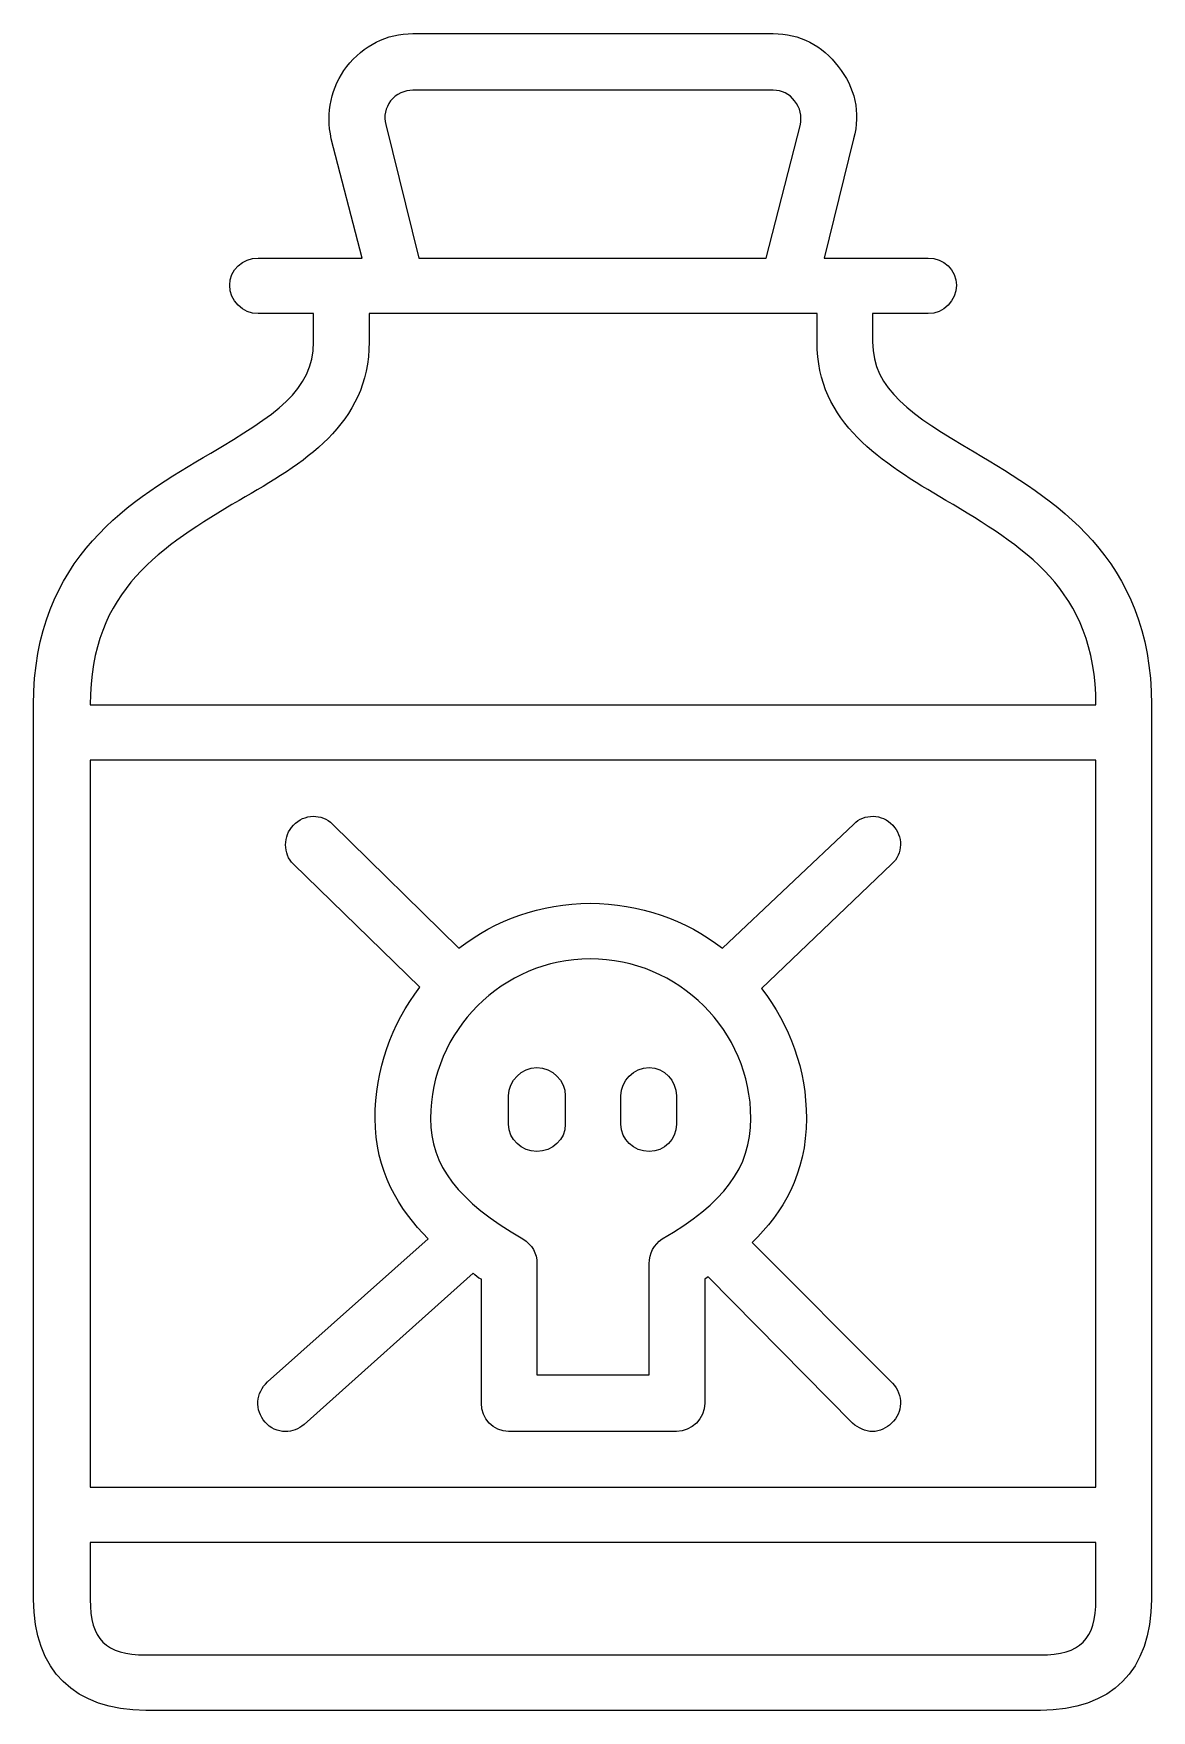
# Model space of a CAD drawing. Header units: centimetres. Extents: x -7 to 7, y -10.5 to 10.5.
import ezdxf

# ---------------------------------------------------------------- set-up
doc = ezdxf.new("R2010")
doc.units = ezdxf.units.CM
doc.header["$MEASUREMENT"] = 0
doc.layers.add('Layer 1', color=7, linetype='Continuous')

msp = doc.modelspace()

# ---------------------------------------------------------------- linework, layer by layer
at = {"layer": 'Layer 1'}
for points, knots in [([(4.76585, 5.24543), (3.98393, 5.70271), (3.49683, 6.02754), (3.49683, 6.61772), (3.49683, 6.61772), (3.49683, 6.61772), (3.49683, 6.97173), (3.49683, 6.97173), (3.49683, 6.97173), (3.49683, 6.97173), (4.19048, 6.97173), (4.19048, 6.97173), (4.19048, 6.97173), (4.3822, 6.97173), (4.54452, 7.13403), (4.54452, 7.32595), (4.54452, 7.32595), (4.54452, 7.51767), (4.3822, 7.66517), (4.19048, 7.66517), (4.19048, 7.66517), (4.19048, 7.66517), (2.89204, 7.66518), (2.89204, 7.66518), (2.89204, 7.66518), (2.89204, 7.66518), (3.26087, 9.15555), (3.26087, 9.15555), (3.26087, 9.15555), (3.34935, 9.48017), (3.27548, 9.80476), (3.06894, 10.05553), (3.06894, 10.05553), (2.87722, 10.32109), (2.58206, 10.46878), (2.25746, 10.46878), (2.25746, 10.46878), (2.25746, 10.46878), (-2.24286, 10.46878), (-2.24286, 10.46878), (-2.24286, 10.46878), (-2.56748, 10.46878), (-2.86243, 10.32109), (-3.06897, 10.0555), (-3.06897, 10.0555), (-3.2609, 9.80473), (-3.33474, 9.48014), (-3.2609, 9.15552), (-3.2609, 9.15552), (-3.2609, 9.15552), (-2.87725, 7.66515), (-2.87725, 7.66515), (-2.87725, 7.66515), (-2.87725, 7.66515), (-4.17569, 7.66515), (-4.17569, 7.66515), (-4.17569, 7.66515), (-4.36741, 7.66515), (-4.52991, 7.51764), (-4.52991, 7.32593), (-4.52991, 7.32593), (-4.52991, 7.134), (-4.3674, 6.97171), (-4.17569, 6.97171), (-4.17569, 6.97171), (-4.17569, 6.97171), (-3.48225, 6.9717), (-3.48225, 6.9717), (-3.48225, 6.9717), (-3.48225, 6.9717), (-3.48225, 6.61769), (-3.48225, 6.61769), (-3.48225, 6.61769), (-3.48225, 6.01269), (-3.96914, 5.70268), (-4.76588, 5.23059), (-4.76588, 5.23059), (-5.75452, 4.65525), (-6.97909, 3.9322), (-6.97909, 2.08779), (-6.97909, 2.08779), (-6.97909, 2.08779), (-6.97909, -9.08189), (-6.97909, -9.08189), (-6.97909, -9.08189), (-6.97909, -9.96727), (-6.46276, -10.46878), (-5.57738, -10.46878), (-5.57738, -10.46878), (-5.57738, -10.46878), (5.59219, -10.46878), (5.59219, -10.46878), (5.59219, -10.46878), (6.47757, -10.46878), (6.97908, -9.96726), (6.97908, -9.08189), (6.97908, -9.08189), (6.97908, -9.08189), (6.97909, 2.08779), (6.97909, 2.08779), (6.97909, 2.08779), (6.97909, 3.9322), (5.75452, 4.65525), (4.76585, 5.24543)], [0, 0, 0, 0, 0.03703704, 0.03703704, 0.03703704, 0.03703704, 0.07407407, 0.07407407, 0.07407407, 0.07407407, 0.11111111, 0.11111111, 0.11111111, 0.11111111, 0.14814815, 0.14814815, 0.14814815, 0.14814815, 0.18518519, 0.18518519, 0.18518519, 0.18518519, 0.22222222, 0.22222222, 0.22222222, 0.22222222, 0.25925926, 0.25925926, 0.25925926, 0.25925926, 0.2962963, 0.2962963, 0.2962963, 0.2962963, 0.33333333, 0.33333333, 0.33333333, 0.33333333, 0.37037037, 0.37037037, 0.37037037, 0.37037037, 0.40740741, 0.40740741, 0.40740741, 0.40740741, 0.44444444, 0.44444444, 0.44444444, 0.44444444, 0.48148148, 0.48148148, 0.48148148, 0.48148148, 0.51851852, 0.51851852, 0.51851852, 0.51851852, 0.55555556, 0.55555556, 0.55555556, 0.55555556, 0.59259259, 0.59259259, 0.59259259, 0.59259259, 0.62962963, 0.62962963, 0.62962963, 0.62962963, 0.66666667, 0.66666667, 0.66666667, 0.66666667, 0.7037037, 0.7037037, 0.7037037, 0.7037037, 0.74074074, 0.74074074, 0.74074074, 0.74074074, 0.77777778, 0.77777778, 0.77777778, 0.77777778, 0.81481481, 0.81481481, 0.81481481, 0.81481481, 0.85185185, 0.85185185, 0.85185185, 0.85185185, 0.88888889, 0.88888889, 0.88888889, 0.88888889, 0.92592593, 0.92592593, 0.92592593, 0.92592593, 1, 1, 1, 1]), ([(-2.58227, 9.33266), (-2.61169, 9.43593), (-2.58227, 9.53919), (-2.52303, 9.62762), (-2.52303, 9.62762), (-2.4494, 9.71628), (-2.3461, 9.76052), (-2.24286, 9.76052), (-2.24286, 9.76052), (-2.24286, 9.76052), (2.25746, 9.76052), (2.25746, 9.76052), (2.25746, 9.76052), (2.36091, 9.76052), (2.46418, 9.71628), (2.52302, 9.62762), (2.52302, 9.62762), (2.59687, 9.53917), (2.61171, 9.4359), (2.59687, 9.33266), (2.59687, 9.33266), (2.59687, 9.33266), (2.16901, 7.66518), (2.16901, 7.66518), (2.16901, 7.66518), (2.16901, 7.66518), (-2.16901, 7.66518), (-2.16901, 7.66518), (-2.16901, 7.66518), (-2.16901, 7.66518), (-2.58227, 9.33266), (-2.58227, 9.33266)], [0, 0, 0, 0, 0.11111111, 0.11111111, 0.11111111, 0.11111111, 0.22222222, 0.22222222, 0.22222222, 0.22222222, 0.33333333, 0.33333333, 0.33333333, 0.33333333, 0.44444444, 0.44444444, 0.44444444, 0.44444444, 0.55555556, 0.55555556, 0.55555556, 0.55555556, 0.66666667, 0.66666667, 0.66666667, 0.66666667, 0.77777778, 0.77777778, 0.77777778, 0.77777778, 1, 1, 1, 1]), ([(-4.41183, 4.64043), (-3.61493, 5.09795), (-2.78877, 5.58483), (-2.78877, 6.61771), (-2.78877, 6.61771), (-2.78877, 6.61771), (-2.78877, 6.97172), (-2.78877, 6.97172), (-2.78877, 6.97172), (-2.78877, 6.97172), (-2.43458, 6.97173), (-2.43458, 6.97173), (-2.43458, 6.97173), (-2.43458, 6.97173), (2.44939, 6.97173), (2.44939, 6.97173), (2.44939, 6.97173), (2.44939, 6.97173), (2.80341, 6.97173), (2.80341, 6.97173), (2.80341, 6.97173), (2.80341, 6.97173), (2.80341, 6.61772), (2.80341, 6.61772), (2.80341, 6.61772), (2.80341, 5.59947), (3.61494, 5.11253), (4.41184, 4.64044), (4.41184, 4.64044), (5.37088, 4.06508), (6.28565, 3.53374), (6.28565, 2.08779), (6.28565, 2.08779), (6.28565, 2.08779), (-6.27103, 2.08779), (-6.27103, 2.08779), (-6.27103, 2.08779), (-6.27103, 3.53374), (-5.37087, 4.06507), (-4.41183, 4.64043)], [0, 0, 0, 0, 0.09090909, 0.09090909, 0.09090909, 0.09090909, 0.18181818, 0.18181818, 0.18181818, 0.18181818, 0.27272727, 0.27272727, 0.27272727, 0.27272727, 0.36363636, 0.36363636, 0.36363636, 0.36363636, 0.45454545, 0.45454545, 0.45454545, 0.45454545, 0.54545455, 0.54545455, 0.54545455, 0.54545455, 0.63636364, 0.63636364, 0.63636364, 0.63636364, 0.72727273, 0.72727273, 0.72727273, 0.72727273, 0.81818182, 0.81818182, 0.81818182, 0.81818182, 1, 1, 1, 1]), ([(6.28564, 1.39434), (6.28564, 1.39434), (6.28564, -7.68021), (6.28564, -7.68021), (6.28564, -7.68021), (6.28564, -7.68021), (-6.27103, -7.68021), (-6.27103, -7.68021), (-6.27103, -7.68021), (-6.27103, -7.68021), (-6.27103, 1.39434), (-6.27103, 1.39434), (-6.27103, 1.39434), (-6.27103, 1.39434), (6.28564, 1.39434), (6.28564, 1.39434)], [0, 0, 0, 0, 0.2, 0.2, 0.2, 0.2, 0.4, 0.4, 0.4, 0.4, 0.6, 0.6, 0.6, 0.6, 1, 1, 1, 1]), ([(-4.08722, -6.86849), (-4.02819, -6.94212), (-3.92492, -6.98655), (-3.83626, -6.98655), (-3.83626, -6.98655), (-3.74781, -6.98655), (-3.67396, -6.95694), (-3.6003, -6.8981), (-3.6003, -6.8981), (-3.6003, -6.8981), (-1.49038, -5.00927), (-1.49038, -5.00927), (-1.49038, -5.00927), (-1.46075, -5.03888), (-1.43135, -5.06851), (-1.38711, -5.08333), (-1.38711, -5.08333), (-1.38711, -5.08333), (-1.38711, -6.63233), (-1.38711, -6.63233), (-1.38711, -6.63233), (-1.38711, -6.82447), (-1.23942, -6.98655), (-1.0477, -6.98655), (-1.0477, -6.98655), (-1.0477, -6.98655), (1.04766, -6.98655), (1.04766, -6.98655), (1.04766, -6.98655), (1.23938, -6.98655), (1.40167, -6.82447), (1.40167, -6.63233), (1.40167, -6.63233), (1.40167, -6.63233), (1.40167, -5.08333), (1.40167, -5.08333), (1.40167, -5.08333), (1.40167, -5.08333), (1.44591, -5.05372), (1.44591, -5.05372), (1.44591, -5.05372), (1.44591, -5.05372), (3.24606, -6.88329), (3.24606, -6.88329), (3.24606, -6.88329), (3.31991, -6.94213), (3.40836, -6.98653), (3.49683, -6.98653), (3.49683, -6.98653), (3.58549, -6.98653), (3.67394, -6.94211), (3.733, -6.88329), (3.733, -6.88329), (3.88069, -6.75042), (3.88069, -6.52904), (3.74782, -6.38177), (3.74782, -6.38177), (3.74782, -6.38177), (1.99191, -4.62584), (1.99191, -4.62584), (1.99191, -4.62584), (2.37556, -4.2568), (2.67073, -3.77007), (2.67073, -3.07641), (2.67073, -3.07641), (2.67073, -2.47155), (2.4642, -1.91079), (2.11, -1.45348), (2.11, -1.45348), (2.11, -1.45348), (3.73303, 0.09592), (3.73303, 0.09592), (3.73303, 0.09592), (3.88072, 0.22861), (3.88072, 0.44996), (3.74785, 0.58283), (3.74785, 0.58283), (3.61498, 0.73034), (3.3936, 0.73034), (3.26094, 0.59765), (3.26094, 0.59765), (3.26094, 0.59765), (1.62312, -0.95175), (1.62312, -0.95175), (1.62312, -0.95175), (1.16581, -0.59753), (0.59024, -0.39099), (-0.02936, -0.39099), (-0.02936, -0.39099), (-0.64915, -0.39099), (-1.2099, -0.59755), (-1.66721, -0.95175), (-1.66721, -0.95175), (-1.66721, -0.95175), (-3.24601, 0.59765), (-3.24601, 0.59765), (-3.24601, 0.59765), (-3.37888, 0.73034), (-3.60023, 0.73034), (-3.73292, 0.58283), (-3.73292, 0.58283), (-3.86579, 0.44996), (-3.86579, 0.22861), (-3.73292, 0.09592), (-3.73292, 0.09592), (-3.73292, 0.09592), (-2.15412, -1.43866), (-2.15412, -1.43866), (-2.15412, -1.43866), (-2.50834, -1.89594), (-2.71485, -2.47151), (-2.71485, -3.07638), (-2.71485, -3.07638), (-2.71485, -3.72559), (-2.41968, -4.21271), (-2.05083, -4.58136), (-2.05083, -4.58136), (-2.05083, -4.58136), (-4.05751, -6.3669), (-4.05751, -6.3669), (-4.05751, -6.3669), (-4.2053, -6.49982), (-4.21991, -6.72077), (-4.08722, -6.86849)], [0, 0, 0, 0, 0.03125, 0.03125, 0.03125, 0.03125, 0.0625, 0.0625, 0.0625, 0.0625, 0.09375, 0.09375, 0.09375, 0.09375, 0.125, 0.125, 0.125, 0.125, 0.15625, 0.15625, 0.15625, 0.15625, 0.1875, 0.1875, 0.1875, 0.1875, 0.21875, 0.21875, 0.21875, 0.21875, 0.25, 0.25, 0.25, 0.25, 0.28125, 0.28125, 0.28125, 0.28125, 0.3125, 0.3125, 0.3125, 0.3125, 0.34375, 0.34375, 0.34375, 0.34375, 0.375, 0.375, 0.375, 0.375, 0.40625, 0.40625, 0.40625, 0.40625, 0.4375, 0.4375, 0.4375, 0.4375, 0.46875, 0.46875, 0.46875, 0.46875, 0.5, 0.5, 0.5, 0.5, 0.53125, 0.53125, 0.53125, 0.53125, 0.5625, 0.5625, 0.5625, 0.5625, 0.59375, 0.59375, 0.59375, 0.59375, 0.625, 0.625, 0.625, 0.625, 0.65625, 0.65625, 0.65625, 0.65625, 0.6875, 0.6875, 0.6875, 0.6875, 0.71875, 0.71875, 0.71875, 0.71875, 0.75, 0.75, 0.75, 0.75, 0.78125, 0.78125, 0.78125, 0.78125, 0.8125, 0.8125, 0.8125, 0.8125, 0.84375, 0.84375, 0.84375, 0.84375, 0.875, 0.875, 0.875, 0.875, 0.90625, 0.90625, 0.90625, 0.90625, 0.9375, 0.9375, 0.9375, 0.9375, 1, 1, 1, 1]), ([(1.97709, -3.0764), (1.97709, -3.696), (1.63787, -4.13868), (0.87058, -4.58138), (0.87058, -4.58138), (0.76731, -4.65544), (0.70826, -4.7587), (0.70826, -4.89118), (0.70826, -4.89118), (0.70826, -4.89118), (0.70826, -6.2785), (0.70826, -6.2785), (0.70826, -6.2785), (0.70826, -6.2785), (-0.69346, -6.2785), (-0.69346, -6.2785), (-0.69346, -6.2785), (-0.69346, -6.2785), (-0.69346, -4.89118), (-0.69346, -4.89118), (-0.69346, -4.89118), (-0.69346, -4.7587), (-0.75249, -4.65544), (-0.87057, -4.58138), (-0.87057, -4.58138), (-1.6821, -4.10947), (-2.02151, -3.66679), (-2.02151, -3.0764), (-2.02151, -3.0764), (-2.02151, -1.98462), (-1.12134, -1.08443), (-0.02944, -1.08443), (-0.02944, -1.08443), (1.07708, -1.08443), (1.97709, -1.98465), (1.97709, -3.0764)], [0, 0, 0, 0, 0.1, 0.1, 0.1, 0.1, 0.2, 0.2, 0.2, 0.2, 0.3, 0.3, 0.3, 0.3, 0.4, 0.4, 0.4, 0.4, 0.5, 0.5, 0.5, 0.5, 0.6, 0.6, 0.6, 0.6, 0.7, 0.7, 0.7, 0.7, 0.8, 0.8, 0.8, 0.8, 1, 1, 1, 1]), ([(-0.69346, -3.4895), (-0.50174, -3.4895), (-0.33942, -3.34221), (-0.33942, -3.15007), (-0.33942, -3.15007), (-0.33942, -3.15007), (-0.33942, -2.79627), (-0.33942, -2.79627), (-0.33942, -2.79627), (-0.33942, -2.60426), (-0.50174, -2.44194), (-0.69346, -2.44194), (-0.69346, -2.44194), (-0.88539, -2.44194), (-1.04771, -2.60426), (-1.04771, -2.79627), (-1.04771, -2.79627), (-1.04771, -2.79627), (-1.04771, -3.15007), (-1.04771, -3.15007), (-1.04771, -3.15007), (-1.04768, -3.34218), (-0.88539, -3.4895), (-0.69346, -3.4895)], [0, 0, 0, 0, 0.14285714, 0.14285714, 0.14285714, 0.14285714, 0.28571429, 0.28571429, 0.28571429, 0.28571429, 0.42857143, 0.42857143, 0.42857143, 0.42857143, 0.57142857, 0.57142857, 0.57142857, 0.57142857, 0.71428571, 0.71428571, 0.71428571, 0.71428571, 1, 1, 1, 1]), ([(0.70825, -3.4895), (0.89997, -3.4895), (1.04768, -3.34221), (1.04768, -3.15007), (1.04768, -3.15007), (1.04768, -3.15007), (1.04768, -2.79627), (1.04768, -2.79627), (1.04768, -2.79627), (1.04768, -2.60426), (0.89996, -2.44194), (0.70825, -2.44194), (0.70825, -2.44194), (0.51654, -2.44194), (0.35403, -2.60426), (0.35403, -2.79627), (0.35403, -2.79627), (0.35403, -2.79627), (0.35403, -3.15007), (0.35403, -3.15007), (0.35403, -3.15007), (0.35403, -3.34218), (0.51653, -3.4895), (0.70825, -3.4895)], [0, 0, 0, 0, 0.14285714, 0.14285714, 0.14285714, 0.14285714, 0.28571429, 0.28571429, 0.28571429, 0.28571429, 0.42857143, 0.42857143, 0.42857143, 0.42857143, 0.57142857, 0.57142857, 0.57142857, 0.57142857, 0.71428571, 0.71428571, 0.71428571, 0.71428571, 1, 1, 1, 1]), ([(5.59219, -9.77512), (5.59219, -9.77512), (-5.57738, -9.77512), (-5.57738, -9.77512), (-5.57738, -9.77512), (-6.07911, -9.77512), (-6.27104, -9.5834), (-6.27104, -9.08189), (-6.27104, -9.08189), (-6.27104, -9.08189), (-6.27104, -8.37344), (-6.27104, -8.37344), (-6.27104, -8.37344), (-6.27104, -8.37344), (6.28564, -8.37344), (6.28564, -8.37344), (6.28564, -8.37344), (6.28564, -8.37344), (6.28564, -9.08189), (6.28564, -9.08189), (6.28564, -9.08189), (6.28564, -9.58341), (6.09371, -9.77512), (5.59219, -9.77512)], [0, 0, 0, 0, 0.14285714, 0.14285714, 0.14285714, 0.14285714, 0.28571429, 0.28571429, 0.28571429, 0.28571429, 0.42857143, 0.42857143, 0.42857143, 0.42857143, 0.57142857, 0.57142857, 0.57142857, 0.57142857, 0.71428571, 0.71428571, 0.71428571, 0.71428571, 1, 1, 1, 1])]:
    msp.add_open_spline(points, degree=3, knots=knots, dxfattribs=at)

doc.saveas('drawing.dxf')
